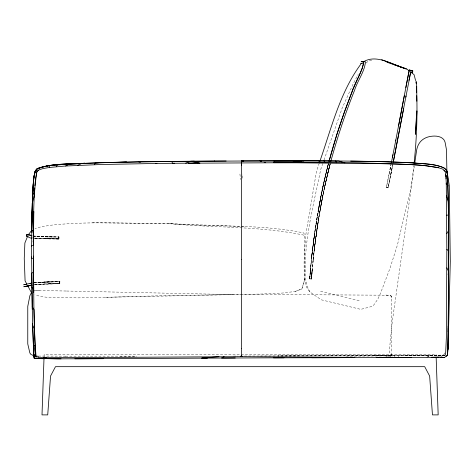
<?xml version="1.0" encoding="UTF-8"?>
<svg xmlns="http://www.w3.org/2000/svg" width="474" height="474" viewBox="0 0 474 474"><rect width="100%" height="100%" fill="white"/><g stroke="black" fill="none" stroke-linecap="round" stroke-linejoin="round"><path stroke-width="0.36" stroke-dasharray="2.37 1.78" d="M34.377 238.049L41.12 238.641L58.918 238.955L58.942 236.988L37.144 236.467M34.116 238.167L58.9 238.955L58.942 236.988L58.586 236.994L58.551 238.961L34.318 238.173M44.058 356.638L44.135 354.428L436.05 354.428L436.104 355.903M311.868 254.905L311.442 258.822L314.523 233.972L311.655 256.884L309.7 278.908L310.5 268.77L309.723 278.919L311.495 278.967C314.386 240.063 320.424 201.337 330.236 163.566C320.412 201.361 314.487 240.105 311.454 279.014L309.7 278.908L311.868 254.905L314.375 235.027L320.939 196.029L328.364 163.779L327.605 166.623M312.088 270.53L311.471 279.032L313.32 257.915M312.093 270.435L311.471 279.032L312.206 269.362M389.895 356.857L390.896 356.312L391.328 354.825L390.931 355.601L389.859 356.01L385.919 356.217L390.931 355.476L391.53 353.012M309.7 278.908L310.849 264.913M310.203 271.987L312.698 247.884M391.287 355.322L391.53 298.093L390.931 295.628L389.859 295.237L212.684 294.164L66.034 291.018M242.333 178.177L242.801 174.041M313.136 259.669C316.638 227.354 321.852 195.152 330.277 163.737M313.124 259.817L314.896 244.495M311.768 255.551L316.176 222.899M314.315 249.152L318.824 217.519M312.591 248.72C316.152 220.007 321.046 191.407 328.464 163.423L321.769 191.97L318.001 211.825M314.825 245.111L318.368 220.351L323.149 194.008M313.711 239.992C317.177 214.153 321.834 188.439 328.535 163.228M414.359 165.746L392.229 321.97L389.249 351.649L391.619 355.85L395.002 356.697M316.377 233.463L317.841 223.657M392.952 163.797L388.141 187.52L386.423 187.153L389.35 172.743M316.045 223.704L323.309 184.676M321.425 202.813L319.63 212.785L324.512 187.431L328.595 170.03M318.409 209.538L323.167 185.381L328.636 162.748M389.201 173.472L390.937 164.792M389.954 169.751L391.009 164.472L386.423 187.153M392.786 164.597L388.17 187.426L386.411 187.153L388.141 187.52L392.727 164.857M390.754 174.71L391.921 168.945M325.016 185.233L325.602 182.484M324.512 187.431L330.248 163.524L328.529 170.243M327.558 174.124L329.863 164.94M304.741 279.156L301.92 288.879L295.219 291.474L282.178 293.074L261.381 294.034L78.163 297.868L47.992 297.376L41.303 296.653L34.934 294.751M319.233 163.198L316.431 171.612L305.576 236.099L304.095 261.808L304.172 271.851L305.155 282.463L306.992 287.973L310.049 292.103L321.319 299.817L360.785 309.362L372.973 306.168L377.754 299.23L380.302 293.844L389.912 268.521L397.408 245.064L410.52 189.724A500.455 500.455 0 0 0 413.808 165.764M322.818 163.477L320.637 169.716C313.901 204.146 304.124 238.588 305.321 273.984C305.481 280.318 306.625 286.663 310.049 292.103M324.032 160.011L342.198 107.989L353.32 83.548L358.273 74.217M445.045 352.846L442.923 355.85L441.063 356.395M366.035 62.989L368.849 60.767L373.251 59.801M426.796 357.278L430.321 355.453L444.89 355.133M426.867 357.378L430.386 355.553L444.962 355.233M295.219 291.474L301.92 288.903L304.741 279.352L304.741 234.784L303.603 232.918C259.705 223.775 213.863 227.259 169.378 223.515C129.633 223.728 89.705 220.902 50.09 225.304C45.012 226.234 39.78 226.696 34.981 228.735M34.14 282.854L46.92 281.87L59.683 281.597L59.908 283.571L47.412 283.825L59.908 283.571L59.925 281.615L59.534 281.609L59.937 283.576L59.712 281.615L34.626 282.682M33.915 282.877L48.152 281.84M34.632 284.75L42.731 284.05M35.07 284.696L45.107 283.932M34.412 284.661L59.908 283.571L34.643 284.625M34.715 282.652L59.925 281.615M39.182 290.515L34.152 290.864M34.738 290.864L38.981 290.515L66.105 291.018M389.859 355.867L346.488 356.158M39.372 282.249L59.683 281.597L59.724 283.576M444.736 355.121L384.752 355.761L278.072 355.933M444.808 355.216L405.94 355.69M44.36 283.95L50.777 283.736M44.023 281.989L52.353 281.734M444.944 355.139L278.137 356.033M445.015 355.239L425.522 355.583M105.554 297.328L169.491 295.498L234.257 294.609M430.386 355.553L397.976 355.731M120.254 356.685L136.524 356.596M233.421 356.093L237.824 356.075M244.418 356.051L384.681 355.66M373.559 355.696L397.905 355.63L398.64 356.922M259.882 356.093L298.614 355.962M45.445 236.84L58.942 236.988L45.297 236.846L34.075 236.171L53.74 236.97L45.297 236.846M65.548 356.158L136.524 356.158M38.406 356.069L66.034 356.158M58.918 238.955L43.703 238.73L34.128 237.989M48.609 238.878L58.9 238.955L58.586 238.955L58.586 236.994M92.424 222.774L169.378 223.687L245.763 226.673M45.107 238.795L50.653 238.902M47.827 236.882L34.223 236.022M35.443 355.903L38.981 356.069M169.378 223.687C213.934 227.858 259.628 225.991 303.609 235.068L304.741 236.662M385.919 295.035L390.908 295.652L391.471 298.093L391.328 296.386M34.418 236.07L36.267 236.301M386.434 187.076L388.159 187.449M320.578 291.344L359.357 300.688M239.921 174.041L240.543 179.551M311.495 278.967L309.723 278.848L311.489 278.961"/><path stroke-width="0.71" d="M36.095 356.756C33.251 324.127 34.015 291.095 33.381 258.312C34.004 229.398 32.238 200.111 36.954 171.499L39.152 169.799L43.033 168.543L49.569 167.446L65.602 166.013L100.725 164.519L156.912 163.453M49.569 165.633L49.569 167.446M241.361 165.639L241.361 162.227L241.361 259.527M448.291 328.441C448.143 276.395 449.95 224.22 447.16 172.252M344.882 162.849L338.809 161.006L323.985 160.917L274.292 160.899L273.747 162.695L359.813 163.02L411.752 164.626L422.767 165.402L437.692 167.476L442.651 169.088L445.151 171.369L445.927 176.328L446.265 183.444L446.822 249.389L446.401 336.907L445.548 355.192M412.895 162.789C423.312 163.957 434.208 163.69 444.037 167.814L446.887 170.895L447.705 176.458L448.463 215.095L448.534 293.282L447.995 345.143L447.503 355.227L445.086 357.046M416.853 101.24L416.717 86.262L416.136 81.161M31.622 246.101L32.025 213.229L33.198 184.842L33.879 177.774L35.035 171.718L36.575 169.265C51.547 162.724 68.795 164.916 84.739 163.257M33.5 229.772L31.717 231.543L31.965 216.174L33.838 211.38L33.387 245.348L31.622 245.562L31.616 258.241L33.381 258.312M448.173 331.836L448.232 326.094M31.663 230.708L32.232 203.269M448.22 328.34L447.752 351.785L447.296 355.423L446.153 356.264M31.651 230.376L33.127 184.742L33.808 177.673L34.963 171.618L36.504 169.171M32.232 237.918C30.715 239.423 22.752 233.688 28.167 234.843M448.043 349.534L450.3 261.34L449.305 185.707L447.326 173.235M31.965 216.174L32.67 192.248L33.885 177.152L34.999 171.547L37.233 168.554C57.07 162.221 78.518 164.282 99.054 162.677M27.776 236.698L26.781 236.407L26.846 234.446L31.989 235.904M447.705 350.979L447.912 344.657M43.981 358.854L42.008 414.886L47.726 414.886L50.54 376.048L55.494 366.675L424.698 366.675L429.651 376.048L432.46 414.886L438.177 414.886L436.157 357.378M447.432 355.133L447.575 352.247M447.681 350.085L447.924 345.042M34.306 197.006L34.78 187.894M416.687 111.046L415.473 134.361L416.978 111.005M34.886 185.79L35.603 178.378L36.865 171.481L38.898 170.042M414.679 163.566L416.385 151.881C417.345 142.603 423.027 137.099 432.116 136.192C436.921 135.671 443.451 136.613 445.033 142.052L446.514 149.926L446.905 172.814M404.304 95.671L395.671 140.867M405.821 87.56L408.985 71.687M406.04 96.003L393.29 162.043M405.827 97.111L411.071 70.377C417.084 72.469 406.425 69.174 412.73 70.993M403.724 108.297L393.219 162.422M398.569 125.9L408.944 71.313L409.376 69.945L410.603 70.425M408.961 80.408L410.591 72.161L412.421 72.765M392.448 157.261L395.861 139.889M391.37 162.623L392.964 154.672M32.303 203.364L34.365 195.092L32.742 192.349C33.962 184.552 32.066 175.155 37.304 168.649L43.199 166.652L49.782 165.604L69.69 163.968L99.125 162.778L140.843 161.883M330.805 161.48L331.154 160.129C337.648 136.53 345.345 113.256 354.475 90.54C357.432 80.776 364.571 72.036 365.478 61.78L362.859 61.81M329.092 161.13L337.079 133.757L344.693 111.2L352.348 91.002L362.035 68.807L363.623 63.356L360.844 63.291L361.354 63.492M329.015 161.385C335.236 138.088 342.886 115.176 351.696 92.726C354.718 82.038 362.515 72.51 363.7 61.454L361.182 61.496L362.166 61.839M446.064 178.846L446.342 175.499M409.021 71.047L409.358 69.951L412.718 70.987M319.938 161.095C331.439 128.187 339.757 92.744 360.797 64.221M27.581 236.372L24.879 243.008L24.257 258.537L25.086 280.857L26.757 283.962M94.533 164.703L95.363 162.89L140.772 161.782M61.051 358.83L34.306 358.433L33.725 353.942L32.753 328.559L34.424 325.229L34.051 309.664L32.226 306.672L31.711 273.03L33.47 272.432M31.177 293.163L29.868 295.735L27.765 306.405L27.765 343.917L29.868 353.012L31.177 354.724M56.329 166.712L57.413 164.822M446.786 233.528L448.54 230.743M28.12 235.045L31.337 230.838M241.361 348.449L241.361 259.657M362.883 61.869L363.931 61.715M363.102 61.999C376.368 53.603 392.555 64.855 405.43 68.588M32.025 213.229L33.808 212.079M224.066 356.584L221.554 358.03L284.009 357.799M52.845 165.776L53.983 165.136M65.602 166.013L69.69 163.968M37.108 168.868C51.992 162.772 68.914 164.739 84.668 163.157M80.627 163.844L81.901 163.275M77.517 165.361L81.972 163.376M185.672 163.163L190.696 161.332L214.651 161.16M26.082 286.29L27.042 286.035M28.191 286.1L25.572 286.64L32.137 285.135M26.123 284.293L23.718 284.779L31.989 283.008M30.075 283.612L31.124 283.369M26.538 284.513L25.827 284.637M26.71 284.477L25.797 284.643M31.201 285.093L23.795 286.74L24.838 286.58M290.562 162.665L301.63 160.87M34.3 358.415L37.221 358.48L34.3 358.421L33.921 355.784L34.3 358.415L36.439 358.137M37.227 358.137L34.235 358.332L37.144 358.421M218.947 356.697L201.693 358.125L207.499 358.107M446.698 215.16L448.463 215.095M440.31 357.467L444.731 357.325L440.441 357.461M95.292 162.789L126.499 162.025M112.622 162.416L126.57 162.12M431.459 357.319L439.351 357.159M431.216 357.313L441.377 357.159M138.894 161.812L175.522 161.356M138.959 161.912L175.587 161.456M156.93 161.563L194.328 161.196M157.001 161.664L194.399 161.296M155.626 163.477L174.722 163.257M311.744 357.74L346.541 357.651M438.497 167.778L426.932 165.817L419.028 165.094L399.612 164.01L372.422 163.228L296.76 162.659L172.506 163.281L171.825 161.498M190.625 161.231L214.58 161.059M188.332 163.133L199.945 163.05M411.509 357.455L376.267 357.574M214.473 161.065L226.157 161.006M242.22 160.923L243.683 160.911M214.538 161.166L243.755 161.012M235.27 357.977L74.88 358.8M432.875 357.627L398.901 357.586M241.799 160.917L303.881 160.769M241.87 161.018L303.952 160.87M240.822 356.164L242.291 356.158M241.515 355.79L241.207 356.572L241.207 355.79M354.813 357.331L241.361 356.667L66.929 357.651L37.991 357.325M103.213 358.67L57.621 358.824L34.306 358.433M411.426 357.467L273.498 357.84M274.227 160.804L320.306 160.81M260.06 160.846L261.056 160.84M261.127 160.941L260.131 160.941L261.458 161.385M241.361 355.79L241.361 348.603M363.759 61.442L361.164 61.496L362.462 61.893M318.599 160.793L320.074 160.804M318.67 160.893C349.812 161.089 380.972 161.166 412.078 162.837C423.258 164.223 435.719 162.991 445.684 169.052L447.231 172.352M350.653 161.113L385.297 161.752L412.967 162.89M44.58 358.747L34.371 358.51L33.701 353.912L32.617 323.529M43.673 357.503L46.458 357.586M42.239 358.575L44.42 358.64M26.781 236.407L27.954 236.455M34.424 325.229L35.064 345.836L33.725 353.942L35.769 356.661L38.702 356.786M33.299 345.582L35.064 345.836L35.769 356.661M28.707 234.529L31.74 235.531M190.696 161.332L199.062 163.056M410.911 70.531L412.587 70.946L410.999 70.555M411.219 72.463L412.433 72.765M361.419 63.51L360.844 63.291M412.208 72.7L411.302 72.362M264.119 162.274L265.446 162.712M386.82 62.183L390.315 63.392M394.504 64.849L407.083 69.204L409.418 71.029M390.884 63.575L406.254 68.926L381.677 59.712M412.374 70.875L411.088 70.371M31.764 354.724L33.073 355.476M411.165 72.392L414.08 74.673L415.597 80.574M446.822 249.389L448.582 250.918M443.942 170.196L445.216 171.535M446.265 183.444L448.114 185.903M323.985 160.917L325.194 162.718M31.882 287.025L33.684 289.999M27.759 285.828L31.77 293.282M335.657 160.982L336.587 162.778M446.822 267.863L448.588 271.335M446.52 195.78L448.351 201.64M448.108 273.978L448.588 275.945M446.822 170.794L447.533 175.664M445.696 174.799L445.987 176.761M31.722 230.477L32.001 232.568M33.121 240.928L33.399 243.014M415.965 81.966L416.125 83.424M416.415 88.52L416.622 92.181M416.445 86.345L416.729 92.223M447.699 177.815L447.764 179.267M446.23 183.017L446.283 184.404M416.747 95.677L416.907 101.193A500.455 500.455 0 0 1 414.051 163.577M32.226 306.672L32.753 328.559M32.279 309.178L31.616 256.938M33.725 292.434L33.381 256.061M241.361 160.757L241.355 161.539L241.361 160.757M44.509 358.646L41.594 358.581L44.509 358.646"/></g></svg>
